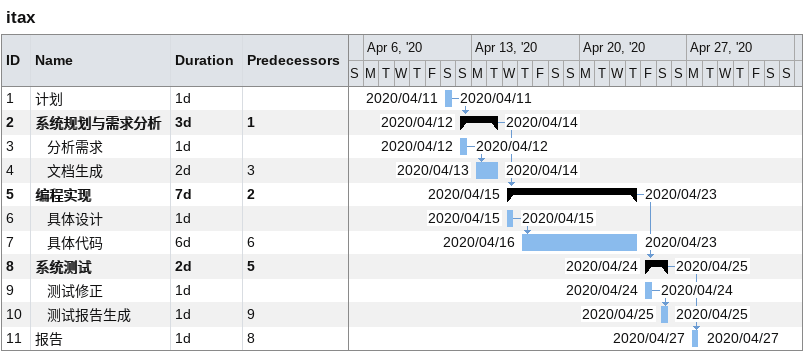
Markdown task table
itax

| ID | Level | Task | Duration | Start | Finish | Predecessors |
|---|---|---|---|---|---|---|
| 1 | 1 | 计划 | 1d | 2020-04-11 | 2020-04-11 |  |
| 2 | 1 | **系统规划与需求分析** | 3d | 2020-04-12 | 2020-04-14 | 1 |
| 3 | 2 | 分析需求 | 1d | 2020-04-12 | 2020-04-12 |  |
| 4 | 2 | 文档生成 | 2d | 2020-04-13 | 2020-04-14 | 3 |
| 5 | 1 | **编程实现** | 7d | 2020-04-15 | 2020-04-23 | 2 |
| 6 | 2 | 具体设计 | 1d | 2020-04-15 | 2020-04-15 |  |
| 7 | 2 | 具体代码 | 6d | 2020-04-16 | 2020-04-23 | 6 |
| 8 | 1 | **系统测试** | 2d | 2020-04-24 | 2020-04-25 | 5 |
| 9 | 2 | 测试修正 | 1d | 2020-04-24 | 2020-04-24 |  |
| 10 | 2 | 测试报告生成 | 1d | 2020-04-25 | 2020-04-25 | 9 |
| 11 | 1 | 报告 | 1d | 2020-04-27 | 2020-04-27 | 8 |
